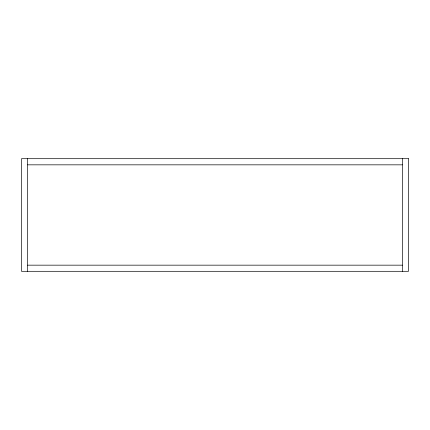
<?xml version="1.0" encoding="UTF-8"?>
<svg xmlns="http://www.w3.org/2000/svg" width="430" height="430" viewBox="0 0 430 430"><rect width="100%" height="100%" fill="white"/><g stroke="black" fill="none" stroke-linecap="round" stroke-linejoin="round"><path stroke-width="0.64" d="M27.644 164.835L402.356 164.835M27.644 265.165L402.356 265.165M402.356 158.691L402.356 271.308M27.644 158.691L27.644 271.308M408.5 158.691L21.5 158.691L21.5 271.308L408.5 271.308L408.5 158.691"/></g></svg>
